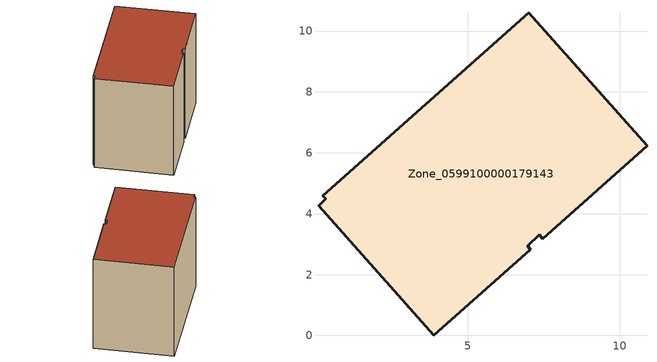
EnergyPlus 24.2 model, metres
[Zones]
Zone_0599100000179143
 floor ground (C_G): 7.34,3.31 6.97,2.95 7.05,2.82 3.89,0 0.1,4.27 0.34,4.49 0.24,4.6 7,10.61 10.89,6.24 7.46,3.18 z0
 wall outside (C_F): 10.89,6.24 7,10.61 0.24,4.6 0.34,4.49 0.1,4.27 3.89,0 7.05,2.82 6.97,2.95 7.34,3.31 7.46,3.18 10.89,6.24 z0:7.57
 roof outside (C_R): 6.97,2.95 7.34,3.31 7.46,3.18 10.89,6.24 7,10.61 0.24,4.6 0.34,4.49 0.1,4.27 3.89,0 7.05,2.82 z7.57
[BUILDING]
Pand.0599100000179143: North Axis=0; Terrain=City; Loads Convergence Tolerance Value=0.04; Temperature Convergence Tolerance Value=0.4; Solar Distribution=FullExterior; Maximum Number of Warmup Days=25; Minimum Number of Warmup Days=1
[Site:Location]
Rotterdam.The.Hague.AP_ZH_NLD Design_Conditions: Latitude=51.96; Longitude=4.45; Time Zone=1; Elevation=-4.5
[SITE:GROUNDTEMPERATURE:BUILDINGSURFACE]
18, 18, 18, 18, 18, 18, 18, 18, 18, 18, 18, 18
[MATERIAL] Thermal Absorptance=0.9; Solar Absorptance=0.7; Visible Absorptance=0.7
Name | Roughness | Thickness | Conductivity | Density | Specific Heat
G.TC.1965-1974 | MediumSmooth | 0.15 | 0.882353 | 540 | 1210
F.TC.1965-1974 | Rough | 0.3 | 0.697674 | 1920 | 840
R.TC.1965-1974 | MediumRough | 0.2 | 0.232558 | 1500 | 1000
[CONSTRUCTION]
C_G: G.TC.1965-1974
C_F: F.TC.1965-1974
C_R: R.TC.1965-1974
[ZONE]
Zone_0599100000179143: Type=1; Multiplier=1; Ceiling Height=Autocalculate; Volume=Autocalculate; Floor Area=autocalculate; Part of Total Floor Area=Yes
[ZONEINFILTRATION:DESIGNFLOWRATE]
Infil_Zone_0599100000179143: Zone or ZoneList or Space or SpaceList=Zone_0599100000179143; Schedule=AlwaysOn; Design Flow Rate Calculation Method=Flow/Area; Flow Rate per Floor Area=0.003; Constant Term Coefficient=1; Temperature Term Coefficient=0; Velocity Term Coefficient=0; Velocity Squared Term Coefficient=0
[HVACTEMPLATE:ZONE:IDEALLOADSAIRSYSTEM]
Zone_0599100000179143: Maximum Heating Supply Air Temperature=50; Minimum Cooling Supply Air Temperature=13; Maximum Heating Supply Air Humidity Ratio=0.0156; Minimum Cooling Supply Air Humidity Ratio=0.0077; Heating Limit=NoLimit; Cooling Limit=NoLimit; Dehumidification Control Type=ConstantSensibleHeatRatio; Cooling Sensible Heat Ratio=0.7; Dehumidification Setpoint=60; Humidification Control Type=None; Humidification Setpoint=30; Outdoor Air Method=None; Outdoor Air Flow Rate per Person=0.00944; Outdoor Air Flow Rate per Zone Floor Area=0; Outdoor Air Flow Rate per Zone=0; Demand Controlled Ventilation Type=None; Outdoor Air Economizer Type=NoEconomizer; Heat Recovery Type=None; Sensible Heat Recovery Effectiveness=0.7; Latent Heat Recovery Effectiveness=0.65
[ZONECONTROL:THERMOSTAT]
ThermostatControl_Zone_0599100000179143: Zone or ZoneList=Zone_0599100000179143; Control Type Schedule=DualSetpointControlType; Control 1=Thermostat_Zone_0599100000179143; Temperature Difference Between Cutout And Setpoint=0
[THERMOSTATSETPOINT:DUALSETPOINT]
Thermostat_Zone_0599100000179143: Heating Setpoint Temperature Schedule=HeatingSetpoint_Zone_0599100000179143; Cooling Setpoint Temperature Schedule=CoolingSetpoint_Zone_0599100000179143
[SCHEDULE:COMPACT]
HeatingSetpoint_Zone_0599100000179143: Through: 12/31, For: AllDays, Until: 24:00, 21
CoolingSetpoint_Zone_0599100000179143: Through: 12/31, For: AllDays, Until: 24:00, 24
DualSetpointControlType: Through: 12/31, For: AllDays, Until: 24:00, 4
AlwaysOn: Through: 12/31, For: AllDays, Until: 24:00, 1
